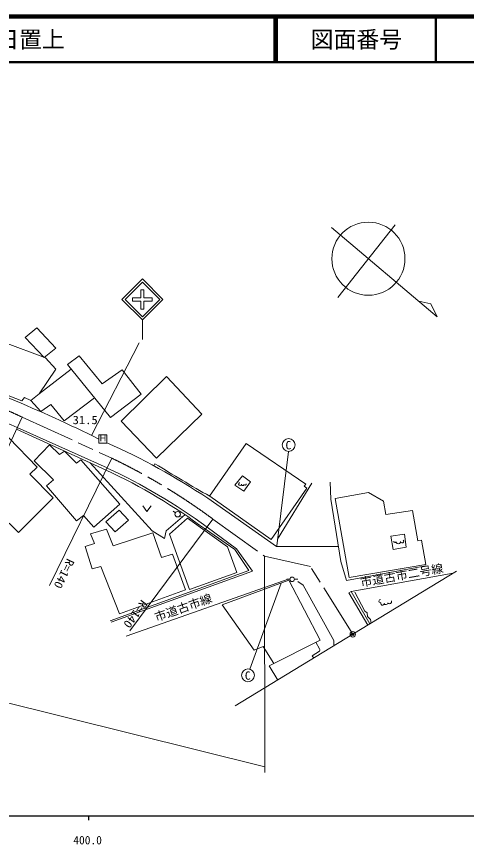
# Model space of a CAD drawing. Units: millimetres, scale not verified. Extents: x 40000 to 680000, y 20000 to 380000.
# Drawn here: x 452306 to 550682, y 198715 to 380000 of the extents above; entities that cross this region are included whole.
import ezdxf
from ezdxf.enums import TextEntityAlignment as Align

# ---------------------------------------------------------------- set-up
doc = ezdxf.new("R2010")
doc.units = ezdxf.units.MM
doc.header["$LTSCALE"] = 1000
doc.header["$PDMODE"] = 32
doc.header["$PDSIZE"] = 500
doc.linetypes.add('CHAIN', pattern=[18.5, 12, -1.5, 3.5, -1.5])
for name, color, linetype, lineweight in [('M-BGD', 7, 'Continuous', 13), ('M-BMK', 2, 'CHAIN', 13), ('M-BMK-OTRS', 5, 'Continuous', 13), ('M-BMK-SRVR', 3, 'Continuous', 13), ('M-STR-HTXT', 7, 'Continuous', 13), ('M-TTL', 2, 'Continuous', 140), ('M-TTL-BAND', 7, 'Continuous', 25), ('M-TTL-LINE', 7, 'Continuous', 50), ('M-TTL-TXT', 7, 'Continuous', 13)]:
    doc.layers.add(name, color=color, linetype=linetype, lineweight=lineweight)
doc.layers.add('M-OTRS', color=6, linetype='Continuous')
doc.styles.add('ＭＳ ゴシック', font='')
doc.styles.get('ＭＳ ゴシック').set_extended_font_data('MS Gothic')

msp = doc.modelspace()

# ---------------------------------------------------------------- linework, layer by layer
at = {"layer": 'M-BGD'}
for p, q in [((457223, 297380), (464264, 302756)), ((453525, 292274), (440628, 264640)), ((471885, 280692), (452306, 289661)), ((452469, 290010), (472107, 281146)), ((502519, 286481), (494528, 274983)), ((511800, 284791), (509203, 264095)), ((459540, 255452), (473154, 283285)), ((482566, 282089), (482315, 281627)), ((516901, 277800), (509391, 265590)), ((521015, 274309), (520892, 278027)), ((509182, 263921), (494104, 274517)), ((494584, 274951), (507996, 265458)), ((523219, 260652), (521015, 274309)), ((479901, 272879), (480818, 271642)), ((481735, 272879), (480818, 271642)), ((487029, 271360), (486551, 271677)), ((488030, 270697), (488508, 270380)), ((495251, 269960), (477068, 245510)), ((500013, 263290), (493587, 267722)), ((493961, 268225), (500427, 263429)), ((503104, 258671), (500013, 263290)), ((500427, 263429), (503909, 258552)), ((524431, 256520), (523219, 260652)), ((541817, 259691), (524431, 256520)), ((472781, 247711), (503104, 258671)), ((503909, 258552), (472968, 247395)), ((547813, 258084), (525500, 254116)), ((525830, 244731), (548530, 258520)), ((476251, 244336), (511888, 256859)), ((503295, 237094), (510157, 255957)), ((512062, 256771), (511390, 256771)), ((513062, 256771), (513816, 256771)), ((513787, 256280), (515006, 255485)), ((515006, 255485), (521691, 243379)), ((525500, 254116), (524943, 253795)), ((525500, 254116), (529573, 247004)), ((526267, 253946), (528468, 249786)), ((524943, 253795), (529123, 246731)), ((528468, 249786), (528996, 249428)), ((528996, 249428), (529077, 248604)), ((529077, 248604), (529740, 247986)), ((529740, 247986), (529846, 247170)), ((500130, 229051), (525830, 244731)), ((521691, 243379), (521698, 242209))]:
    msp.add_line(p, q, dxfattribs=at)
for points in [[(460906, 307377), (458351, 305338), (454204, 309710), (456751, 311844)], [(443488, 299751), (445102, 304348), (447648, 303689), (449636, 308650), (458622, 305236), (460862, 302810), (457223, 297380), (455407, 295955), (454017, 296617), (453422, 295884)], [(479575, 297291), (472879, 292205), (463429, 303778), (466010, 305736), (470996, 299602), (475387, 302669)], [(475156, 291395), (485058, 301187), (492789, 292917), (482901, 283271)], [(470266, 288388), (472066, 288388), (472066, 286588), (470266, 286588)], [(460323, 274639), (452743, 267019), (450663, 269097), (449295, 267848), (445101, 271887), (450251, 277210), (446193, 281450), (450577, 287783), (456810, 281323), (455173, 279770)], [(474859, 273261), (469194, 268162), (466936, 270714), (465430, 269565), (458840, 277266), (460383, 278563), (456154, 282727), (459494, 286229), (461698, 284096), (462822, 284799), (465405, 282172), (466345, 282935)], [(500015, 277411), (501989, 276060), (503478, 278150), (501745, 279467)], [(521971, 274435), (529251, 275799), (532549, 273912), (533071, 270948), (538902, 271867), (540075, 265219), (540878, 265325), (541808, 260049), (525064, 257174)], [(471811, 269352), (473875, 267141), (476815, 269734), (474719, 271949)], [(485760, 266666), (489692, 270142), (498410, 263894), (500446, 258251), (490154, 254539)], [(489242, 254492), (474849, 249235), (470744, 259567), (468837, 259077), (467323, 263947), (469324, 264621), (468459, 266716), (471997, 267747), (473429, 264102), (482112, 266943), (484022, 261579), (486421, 262285)], [(534690, 263266), (537539, 263778), (537117, 266688), (534143, 266190)]]:
    msp.add_lwpolyline(points, close=True, dxfattribs=at)
for points in [[(455407, 295955), (457586, 293529), (459799, 295061), (462741, 291443), (469354, 296522)], [(507996, 265458), (515807, 276703), (515235, 277183), (515591, 277608), (502519, 286481)], [(489110, 270911), (485043, 267410), (484650, 265682), (481983, 267385), (468381, 282297)], [(508530, 238319), (506267, 242041), (504273, 241265), (497293, 251149), (511873, 256598), (518719, 243473), (507534, 237815), (509422, 234720)], [(517782, 243000), (518574, 241535), (518610, 241388), (518610, 241218), (518525, 241039), (516966, 240025), (517278, 239513)]]:
    msp.add_lwpolyline(points, dxfattribs=at)
for centre, radius in [((511800, 286191), 1400), ((487530, 271028), 600), ((512562, 256771), 500), ((525830, 244731), 600), ((502905, 235750), 1400)]:
    msp.add_circle(centre, radius, dxfattribs=at)
for centre, radius, start, end in [((340688, 29161), 289000, 63.36093, 71.84363), ((378439, 124432), 181374, 65.91062, 73.44374), ((411041, 150120), 149579, 56.26796, 65.92214), ((418296, 165187), 127836, 53.70862, 65.10599), ((655630, 559771), 327198, 238.06697, 240.51488), ((419726, 168779), 123471, 53.25872, 65.01113), ((501180, 277649), 322, 116.50009, 349.63019), ((501765, 277553), 271, 171.94638, 2.21067), ((502274, 277668), 260, 203.80747, 5.00591), ((535075, 265063), 258, 159.3491, 348.62002), ((535788, 264977), 462, 175.54007, 5.86683), ((536607, 265105), 369, 192.66219, 40.93468), ((531919, 252012), 371, 96.51741, 279.04469), ((533845, 251910), 477, 219.56613, 16.60235), ((532298, 251462), 369, 150.19002, 0.13617), ((533049, 251665), 432, 207.94804, 352.14672)]:
    msp.add_arc(centre, radius, start, end, dxfattribs=at)
at = {"layer": 'M-BMK'}
for p, q in [((453525, 292274), (473154, 283285)), ((495251, 269960), (506492, 261848)), ((516563, 259570), (506492, 261848)), ((525830, 244731), (516563, 259570))]:
    msp.add_line(p, q, dxfattribs=at)
for centre, radius, start, end in [((389041, 156842), 150000, 64.53913, 73.78891), ((413478, 159346), 137558, 53.52606, 64.28982)]:
    msp.add_arc(centre, radius, start, end, dxfattribs=at)
at = {"layer": 'M-BMK-OTRS'}
msp.add_line((509182, 263921), (522680, 263921), dxfattribs=at)
at = {"layer": 'M-BMK-SRVR'}
for p, q in [((521159, 333810), (544298, 314259)), ((522547, 318507), (535087, 334357)), ((542923, 317112), (540291, 317645)), ((544298, 314259), (542923, 317112))]:
    msp.add_line(p, q, dxfattribs=at)
msp.add_circle((529247, 326976), 8000, dxfattribs=at)
at = {"layer": 'M-OTRS'}
msp.add_point((525830, 244731), dxfattribs=at)
at = {"layer": 'M-STR-HTXT'}
for p, q in [((479810, 313567), (479810, 309281)), ((479148, 308558), (468672, 288277)), ((506579, 214466), (506492, 261848)), ((334742, 258551), (506577, 215704))]:
    msp.add_line(p, q, dxfattribs=at)
for points in [[(475310, 318067), (479810, 322567), (484310, 318067), (479810, 313567)], [(476017, 318067), (479810, 321860), (483603, 318067), (479810, 314275)], [(480164, 317714), (481931, 317714), (481931, 318421), (480164, 318421), (480164, 320189), (479457, 320189), (479457, 318421), (477689, 318421), (477689, 317714), (479457, 317714), (479457, 315946), (480164, 315946)]]:
    msp.add_lwpolyline(points, close=True, dxfattribs=at)
at = {"layer": 'M-TTL'}
msp.add_line((680000, 380000), (40000, 380000), dxfattribs=at)
at = {"layer": 'M-TTL-BAND'}
for p, q in [((40000, 205000), (579000, 205000)), ((468000, 205000), (468000, 204000))]:
    msp.add_line(p, q, dxfattribs=at)
at = {"layer": 'M-TTL-LINE'}
for p, q in [((508747, 380000), (508747, 370000)), ((509247, 380000), (509247, 370000)), ((543997, 380000), (543997, 370000)), ((40000, 370000), (680000, 370000))]:
    msp.add_line(p, q, dxfattribs=at)

# ---------------------------------------------------------------- texts
at = {"layer": 'M-BGD', "style": 'ＭＳ ゴシック', "width": 1.1}
msp.add_text('31.5', height=1833, dxfattribs=at).set_placement((467302, 291662), align=Align.MIDDLE_CENTER)
at = {"layer": 'M-BGD', "style": 'ＭＳ ゴシック'}
msp.add_text('Ｈ', height=1320, dxfattribs=at).set_placement((470266, 286588), align=Align.BOTTOM_LEFT)
for p in [(511747, 286141), (502852, 235700)]:
    msp.add_text('C', height=1833, dxfattribs=at).set_placement(p, align=Align.MIDDLE_CENTER)
at = {"layer": 'M-BGD', "style": 'ＭＳ ゴシック', "width": 1.1}
msp.add_text('R=140', height=1833, rotation=243.936, dxfattribs=at).set_placement((459874, 255567), align=Align.BOTTOM_RIGHT)
msp.add_text('R=140', height=1833, rotation=233.364, dxfattribs=at).set_placement((477017, 245859), align=Align.TOP_RIGHT)
at = {"layer": 'M-STR-HTXT', "style": 'ＭＳ ゴシック', "width": 1.05}
for s, rotation, p in [('市道古市二号線', 10.083, (536802, 256194)), ('市道古市線', 19.362, (489242, 249166))]:
    msp.add_text(s, height=1833, rotation=rotation, dxfattribs=at).set_placement(p, align=Align.BOTTOM_CENTER)
at = {"layer": 'M-TTL-BAND', "style": 'ＭＳ ゴシック'}
msp.add_text('400.0', height=1833, dxfattribs=at).set_placement((467844, 198195), align=Align.BOTTOM_CENTER)
at = {"layer": 'M-TTL-TXT', "style": 'ＭＳ ゴシック'}
msp.add_text('地 名      長門市日置中\u3000長門市日置上', height=3666, dxfattribs=at).set_placement((370380, 375000), align=Align.MIDDLE_LEFT)
msp.add_text('図面番号', height=3666, dxfattribs=at).set_placement((526622, 375000), align=Align.MIDDLE_CENTER)

doc.saveas('drawing.dxf')
